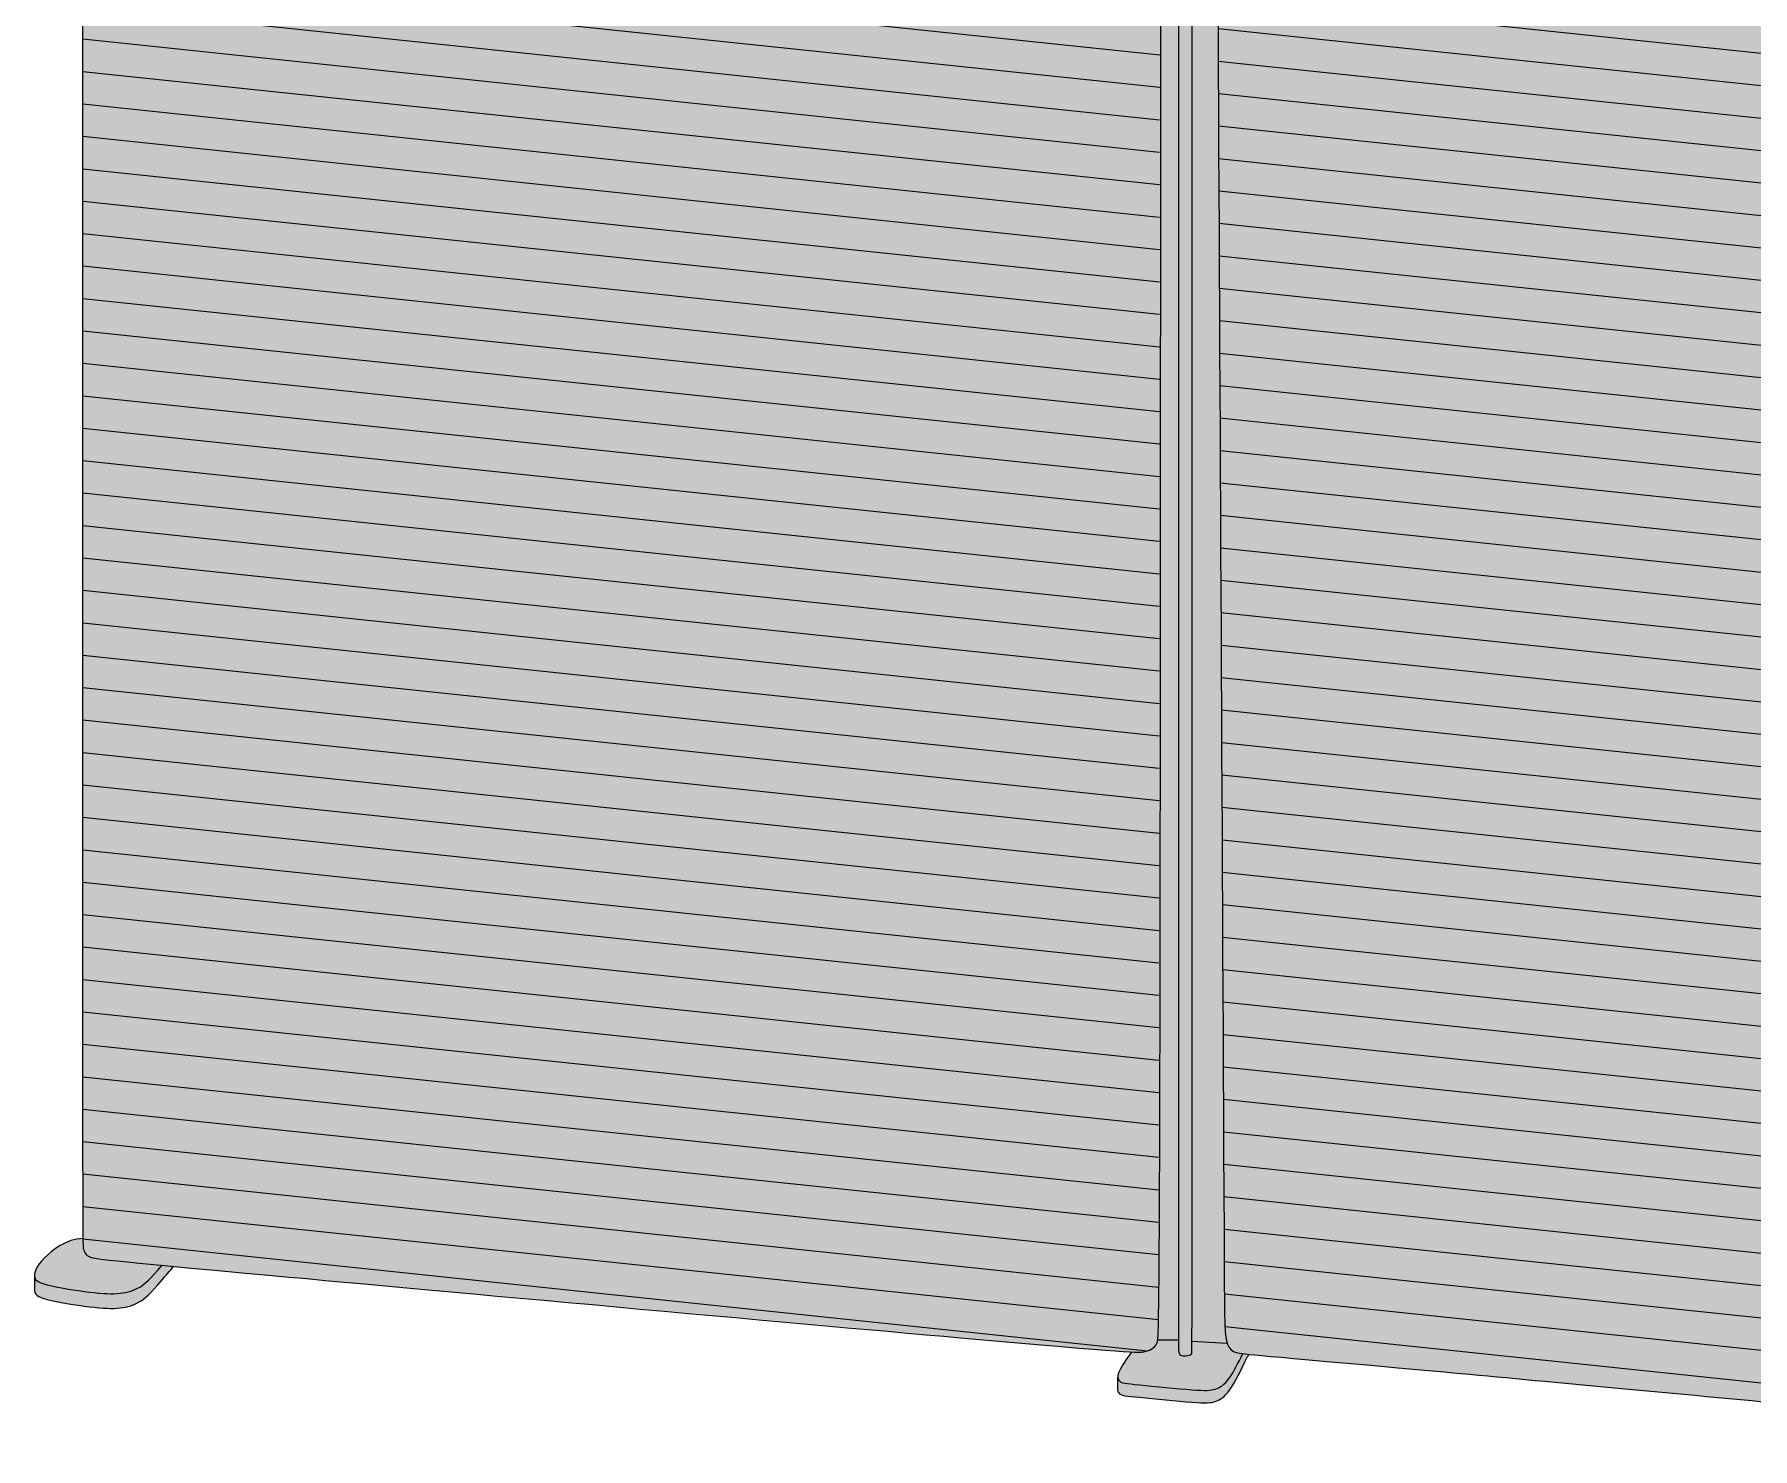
# Model space of a CAD drawing. Header units: millimetres. Extents: x -23380 to 52531, y -5628 to 1041.
# Drawn here: x -22941 to -21757, y -5402 to -4427 of the extents above; entities that cross this region are included whole.
import ezdxf

# ---------------------------------------------------------------- set-up
doc = ezdxf.new("R2010")
doc.units = ezdxf.units.MM
for name, color, linetype, lineweight in [('drawing', 7, 'Continuous', 5), ('hatch', 9, 'Continuous', 5), ('ropes', 7, 'Continuous', 0)]:
    doc.layers.add(name, color=color, linetype=linetype, lineweight=lineweight)

msp = doc.modelspace()

# ---------------------------------------------------------------- hatches: boundary and pattern name
at = {"layer": 'hatch'}
for points in [[(-22907.8, -3470.1), (-22907.3, -3470.3), (-22906.8, -3470.4), (-22906.3, -3470.5), (-22905.7, -3470.7), (-22904.6, -3470.9), (-22903.3, -3471.1), (-22902.1, -3471.3), (-22900.7, -3471.5), (-22896.6, -3471.9), (-22175.4, -3534.1), (-22169.8, -3534.4), (-22168.1, -3534.5), (-22167.4, -3534.5), (-22166.9, -3534.4), (-22166.4, -3534.4), (-22166.1, -3534.4), (-22165.7, -3534.4), (-22165.4, -3534.3), (-22165, -3534.2), (-22164.7, -3534.2), (-22164.7, -3536.2), (-22166.3, -5313), (-22166.6, -5322.7), (-22166.8, -5325.5), (-22166.8, -5326.6), (-22166.9, -5327.4), (-22167, -5327.9), (-22167, -5328.2), (-22167.1, -5328.4), (-22167.1, -5328.6), (-22167.1, -5328.7), (-22167.2, -5328.8), (-22167.2, -5328.9), (-22167.2, -5329), (-22167.2, -5329), (-22167.2, -5329.1), (-22167.3, -5329.1), (-22167.3, -5329.1), (-22167.3, -5329.2), (-22167.3, -5329.2), (-22167.3, -5329.3), (-22167.4, -5329.4), (-22167.5, -5329.6), (-22167.6, -5329.8), (-22167.7, -5329.9), (-22167.8, -5330.1), (-22167.9, -5330.3), (-22168, -5330.4), (-22168.1, -5330.6), (-22168.3, -5330.7), (-22168.4, -5330.9), (-22168.5, -5331), (-22168.6, -5331.2), (-22168.7, -5331.3), (-22168.8, -5331.4), (-22169, -5331.6), (-22169.1, -5331.7), (-22169.2, -5331.8), (-22169.5, -5332.1), (-22169.7, -5332.3), (-22170, -5332.5), (-22170.3, -5332.7), (-22170.5, -5332.9), (-22170.8, -5333.1), (-22171.1, -5333.3), (-22171.4, -5333.5), (-22171.7, -5333.7), (-22172, -5333.8), (-22172.3, -5334), (-22172.6, -5334.1), (-22172.9, -5334.2), (-22173.2, -5334.4), (-22173.5, -5334.5), (-22173.9, -5334.6), (-22174.2, -5334.7), (-22174.5, -5334.8), (-22175.1, -5335), (-22175.8, -5335.1), (-22176.4, -5335.3), (-22176.9, -5335.4), (-22177.2, -5335.4), (-22177.4, -5335.5), (-22177.7, -5335.5), (-22178.1, -5335.5), (-22178.4, -5335.6), (-22178.8, -5335.6), (-22179.9, -5335.6), (-22181.2, -5335.6), (-22184.8, -5335.4), (-22218.7, -5332.9), (-22852.9, -5275.7), (-22894.3, -5271.5), (-22898.2, -5271), (-22899.6, -5270.8), (-22900.6, -5270.6), (-22901, -5270.5), (-22901.4, -5270.4), (-22901.7, -5270.3), (-22901.8, -5270.3), (-22902, -5270.2), (-22902.1, -5270.2), (-22902.2, -5270.2), (-22902.3, -5270.1), (-22902.4, -5270.1), (-22902.6, -5270), (-22902.8, -5269.9), (-22903, -5269.8), (-22903.2, -5269.7), (-22903.4, -5269.6), (-22903.7, -5269.4), (-22903.9, -5269.3), (-22904.1, -5269.2), (-22904.2, -5269), (-22904.4, -5268.9), (-22904.6, -5268.7), (-22904.8, -5268.6), (-22904.9, -5268.4), (-22905.1, -5268.3), (-22905.2, -5268.1), (-22905.4, -5267.9), (-22905.5, -5267.8), (-22905.7, -5267.6), (-22905.8, -5267.4), (-22905.9, -5267.2), (-22906, -5267), (-22906.2, -5266.8), (-22906.3, -5266.6), (-22906.4, -5266.4), (-22906.5, -5266.2), (-22906.6, -5266), (-22906.6, -5265.8), (-22906.7, -5265.6), (-22906.8, -5265.3), (-22906.9, -5265.1), (-22907, -5264.9), (-22907, -5264.6), (-22907.1, -5264.4), (-22907.2, -5264), (-22907.2, -5263.9), (-22907.2, -5263.8), (-22907.2, -5263.7), (-22907.2, -5263.6), (-22907.2, -5263.4), (-22907.3, -5262.8), (-22907.4, -5257.3)], [(-22152.3, -3539.9), (-22152.3, -5327.4), (-22166.9, -5327.4), (-22166.8, -5326.6), (-22166.8, -5325.5), (-22166.6, -5322.7), (-22166.3, -5313), (-22164.7, -3539)], [(-22143.3, -3540.4), (-22143.6, -5335.2), (-22143.6, -5335.8), (-22143.7, -5336), (-22143.7, -5336.2), (-22143.7, -5336.3), (-22143.7, -5336.3), (-22143.7, -5336.3), (-22143.7, -5336.4), (-22143.7, -5336.4), (-22143.7, -5336.4), (-22143.7, -5336.4), (-22143.7, -5336.4), (-22143.7, -5336.4), (-22143.7, -5336.4), (-22143.7, -5336.4), (-22143.7, -5336.5), (-22143.7, -5336.5), (-22143.8, -5336.6), (-22143.8, -5336.6), (-22143.8, -5336.7), (-22143.8, -5336.7), (-22143.8, -5336.7), (-22143.9, -5336.8), (-22143.9, -5336.8), (-22143.9, -5336.9), (-22143.9, -5336.9), (-22144, -5337), (-22144, -5337), (-22144, -5337), (-22144.1, -5337.1), (-22144.1, -5337.1), (-22144.1, -5337.1), (-22144.1, -5337.2), (-22144.2, -5337.2), (-22144.2, -5337.2), (-22144.2, -5337.3), (-22144.3, -5337.3), (-22144.3, -5337.3), (-22144.3, -5337.4), (-22144.4, -5337.4), (-22144.4, -5337.4), (-22144.4, -5337.5), (-22144.5, -5337.5), (-22144.5, -5337.5), (-22144.5, -5337.5), (-22144.6, -5337.6), (-22144.6, -5337.6), (-22144.7, -5337.6), (-22144.7, -5337.6), (-22144.7, -5337.7), (-22144.8, -5337.7), (-22144.9, -5337.8), (-22145, -5337.8), (-22145.1, -5337.8), (-22145.2, -5337.9), (-22145.3, -5337.9), (-22145.4, -5337.9), (-22145.5, -5338), (-22145.6, -5338), (-22145.7, -5338), (-22145.8, -5338.1), (-22146, -5338.1), (-22146.2, -5338.2), (-22146.4, -5338.2), (-22146.7, -5338.2), (-22146.9, -5338.3), (-22147.2, -5338.3), (-22147.4, -5338.3), (-22147.7, -5338.3), (-22148, -5338.3), (-22148.2, -5338.3), (-22148.5, -5338.3), (-22148.8, -5338.3), (-22149, -5338.3), (-22149.3, -5338.3), (-22149.5, -5338.3), (-22149.6, -5338.3), (-22149.8, -5338.2), (-22149.9, -5338.2), (-22150, -5338.2), (-22150.1, -5338.2), (-22150.2, -5338.1), (-22150.3, -5338.1), (-22150.4, -5338.1), (-22150.5, -5338.1), (-22150.5, -5338), (-22150.6, -5338), (-22150.6, -5338), (-22150.7, -5338), (-22150.7, -5338), (-22150.8, -5337.9), (-22150.8, -5337.9), (-22150.9, -5337.9), (-22150.9, -5337.9), (-22151, -5337.8), (-22151, -5337.8), (-22151, -5337.8), (-22151.1, -5337.7), (-22151.1, -5337.7), (-22151.2, -5337.7), (-22151.2, -5337.6), (-22151.2, -5337.6), (-22151.3, -5337.5), (-22151.3, -5337.5), (-22151.4, -5337.5), (-22151.4, -5337.4), (-22151.4, -5337.4), (-22151.5, -5337.3), (-22151.5, -5337.3), (-22151.5, -5337.2), (-22151.6, -5337.1), (-22151.6, -5337.1), (-22151.6, -5337), (-22151.7, -5337), (-22151.7, -5336.9), (-22151.7, -5336.8), (-22151.7, -5336.8), (-22151.8, -5336.7), (-22151.8, -5336.6), (-22151.8, -5336.5), (-22151.9, -5336.4), (-22151.9, -5336.2), (-22152, -5336), (-22152, -5335.8), (-22152.1, -5335.6), (-22152.1, -5335.3), (-22152.1, -5335.1), (-22152.2, -5334.8), (-22152.2, -5334.3), (-22152.3, -5333.7), (-22152.3, -5327.4), (-22152.3, -3539.9)], [(-22143.5, -5328), (-22143.3, -3540.4), (-22129.8, -3541.3), (-22120.9, -5308), (-22120.8, -5315.5), (-22120.6, -5318.6), (-22120.4, -5321.4), (-22120.3, -5322.7), (-22120.2, -5323.8), (-22120, -5324.9), (-22119.9, -5326), (-22119.7, -5326.9), (-22119.5, -5327.8), (-22119.3, -5328.7), (-22119.2, -5329.1), (-22119.1, -5329.4)], [(-21757.6, -5369), (-22104.1, -5337.1), (-22108.2, -5336.6), (-22109.8, -5336.4), (-22110.4, -5336.3), (-22111, -5336.2), (-22111.5, -5336.1), (-22112, -5336), (-22112.4, -5335.8), (-22112.8, -5335.7), (-22113.4, -5335.6), (-22113.6, -5335.5), (-22113.9, -5335.4), (-22114.1, -5335.3), (-22114.4, -5335.2), (-22114.6, -5335.1), (-22114.8, -5335), (-22115, -5334.9), (-22115.3, -5334.8), (-22115.5, -5334.6), (-22115.6, -5334.6), (-22115.7, -5334.5), (-22115.8, -5334.4), (-22115.9, -5334.4), (-22116, -5334.3), (-22116.1, -5334.2), (-22116.2, -5334.1), (-22116.3, -5334), (-22116.4, -5334), (-22116.5, -5333.9), (-22116.6, -5333.8), (-22116.7, -5333.7), (-22116.8, -5333.6), (-22116.9, -5333.5), (-22117, -5333.4), (-22117.1, -5333.3), (-22117.2, -5333.2), (-22117.2, -5333.1), (-22117.3, -5333), (-22117.4, -5332.9), (-22117.5, -5332.7), (-22117.6, -5332.6), (-22117.7, -5332.5), (-22117.8, -5332.4), (-22117.9, -5332.1), (-22118.1, -5331.8), (-22118.2, -5331.5), (-22118.4, -5331.2), (-22118.5, -5330.9), (-22118.7, -5330.5), (-22118.8, -5330.2), (-22118.9, -5329.8), (-22119.1, -5329.4), (-22119.2, -5329.1), (-22119.3, -5328.7), (-22119.5, -5327.8), (-22119.7, -5326.9), (-22119.9, -5326), (-22120, -5324.9), (-22120.2, -5323.8), (-22120.3, -5322.7), (-22120.4, -5321.4), (-22120.6, -5318.6), (-22120.8, -5315.5), (-22120.9, -5308), (-22129.8, -3541.3), (-22129.8, -3539.8), (-22128.7, -3540), (-22127.4, -3540.2), (-22126.3, -3540.4), (-22124.9, -3540.6), (-22120.8, -3541), (-21415.2, -3602.2), (-21409.5, -3602.5), (-21407.8, -3602.6), (-21407.2, -3602.6), (-21406.6, -3602.6), (-21406.2, -3602.5), (-21405.8, -3602.5), (-21405.5, -3602.5), (-21405.2, -3602.4), (-21404.7, -3602.4), (-21404.3, -3602.3), (-21403.9, -3602.2), (-21403.5, -3602.1), (-21403.1, -3602), (-21402.7, -3601.9), (-21402.3, -3601.7), (-21402, -3601.6), (-21401.6, -3601.5), (-21401.3, -3601.3), (-21401, -3601.2), (-21400.7, -3601), (-21400.5, -3600.9), (-21400.4, -3600.8), (-21400.2, -3600.7), (-21400.1, -3600.7), (-21400, -3600.6), (-21399.8, -3600.5), (-21399.7, -3600.4), (-21399.6, -3600.3), (-21399.6, -5377.4), (-21399.6, -5379), (-21399.6, -5380.5), (-21399.7, -5381.9), (-21399.8, -5383.3), (-21399.9, -5384.6), (-21400, -5385.8), (-21400.2, -5387), (-21400.4, -5388), (-21400.6, -5389.1), (-21400.8, -5390.1), (-21401.1, -5391), (-21401.2, -5391.4), (-21401.3, -5391.8), (-21401.5, -5392.2), (-21401.6, -5392.6), (-21401.8, -5393), (-21401.9, -5393.4), (-21402.1, -5393.7), (-21402.2, -5394.1), (-21402.4, -5394.4), (-21402.6, -5394.8), (-21402.7, -5395.1), (-21402.9, -5395.4), (-21403.1, -5395.7), (-21403.3, -5395.9), (-21403.5, -5396.2), (-21403.7, -5396.5), (-21403.8, -5396.7), (-21404, -5396.9), (-21404.2, -5397.2), (-21404.4, -5397.4), (-21404.6, -5397.6), (-21404.8, -5397.8), (-21405, -5398), (-21405.2, -5398.2), (-21405.5, -5398.4), (-21405.7, -5398.5), (-21405.9, -5398.7), (-21406.1, -5398.9), (-21406.3, -5399), (-21406.5, -5399.1), (-21406.7, -5399.3), (-21407, -5399.4), (-21407.2, -5399.5), (-21407.4, -5399.6), (-21407.6, -5399.8), (-21407.8, -5399.9), (-21408.1, -5400), (-21408.3, -5400.1), (-21408.7, -5400.2), (-21409.2, -5400.4), (-21409.5, -5400.5), (-21409.8, -5400.6), (-21410, -5400.6), (-21410.1, -5400.7), (-21410.3, -5400.7), (-21410.5, -5400.8), (-21410.7, -5400.8), (-21410.8, -5400.8), (-21411, -5400.9), (-21411.2, -5400.9), (-21411.7, -5401), (-21412.2, -5401), (-21412.7, -5401), (-21413.3, -5401.1), (-21414, -5401.1), (-21414.8, -5401.1), (-21416.5, -5401), (-21418.6, -5400.9), (-21431.4, -5400)], [(-22940.7, -5282.7), (-22940.7, -5282.6), (-22940.7, -5282.4), (-22940.7, -5282.1), (-22940.7, -5281.8), (-22940.7, -5281.6), (-22940.6, -5281.3), (-22940.6, -5281), (-22940.5, -5280.7), (-22940.4, -5280.4), (-22940.4, -5280.1), (-22940.3, -5279.8), (-22940.1, -5279.5), (-22940, -5279.1), (-22939.9, -5278.8), (-22939.7, -5278.5), (-22939.6, -5278.1), (-22939.4, -5277.8), (-22939.2, -5277.4), (-22939, -5277), (-22938.8, -5276.6), (-22938.5, -5276.2), (-22938.3, -5275.8), (-22938, -5275.4), (-22937.7, -5275), (-22937.4, -5274.6), (-22936.7, -5273.7), (-22936, -5272.8), (-22935.1, -5271.8), (-22934.2, -5270.8), (-22933.1, -5269.7), (-22931.9, -5268.6), (-22930.7, -5267.5), (-22929.3, -5266.3), (-22928.6, -5265.8), (-22927.9, -5265.2), (-22927.1, -5264.6), (-22926.3, -5264.1), (-22925.6, -5263.5), (-22924.7, -5263), (-22923.9, -5262.5), (-22923.1, -5262), (-22922.2, -5261.5), (-22921.3, -5261), (-22920.4, -5260.6), (-22919.5, -5260.1), (-22918.6, -5259.7), (-22917.6, -5259.4), (-22916.7, -5259), (-22915.7, -5258.7), (-22914.7, -5258.4), (-22913.7, -5258.1), (-22913.2, -5258), (-22912.7, -5257.9), (-22912.1, -5257.8), (-22911.6, -5257.7), (-22911.1, -5257.6), (-22910.6, -5257.5), (-22910.1, -5257.5), (-22909.5, -5257.4), (-22909, -5257.4), (-22908.5, -5257.4), (-22907.9, -5257.3), (-22907.4, -5257.3), (-22907.3, -5262.8), (-22907.2, -5263.4), (-22907.2, -5263.6), (-22907.2, -5263.7), (-22907.2, -5263.8), (-22907.2, -5263.9), (-22907.2, -5264), (-22907.1, -5264.4), (-22907, -5264.6), (-22907, -5264.9), (-22906.9, -5265.1), (-22906.8, -5265.3), (-22906.7, -5265.6), (-22906.6, -5265.8), (-22906.6, -5266), (-22906.5, -5266.2), (-22906.4, -5266.4), (-22906.3, -5266.6), (-22906.2, -5266.8), (-22906, -5267), (-22905.9, -5267.2), (-22905.8, -5267.4), (-22905.7, -5267.6), (-22905.5, -5267.8), (-22905.4, -5267.9), (-22905.2, -5268.1), (-22905.1, -5268.3), (-22904.9, -5268.4), (-22904.8, -5268.6), (-22904.6, -5268.7), (-22904.4, -5268.9), (-22904.2, -5269), (-22904.1, -5269.2), (-22903.9, -5269.3), (-22903.7, -5269.4), (-22903.4, -5269.6), (-22903.2, -5269.7), (-22903, -5269.8), (-22902.8, -5269.9), (-22902.6, -5270), (-22902.4, -5270.1), (-22902.3, -5270.1), (-22902.2, -5270.2), (-22902.1, -5270.2), (-22902, -5270.2), (-22901.8, -5270.3), (-22901.7, -5270.3), (-22901.4, -5270.4), (-22901, -5270.5), (-22900.6, -5270.6), (-22899.6, -5270.8), (-22898.2, -5271), (-22894.3, -5271.5), (-22852.9, -5275.7), (-22858.3, -5281.8), (-22860.5, -5284.1), (-22861.4, -5285.1), (-22862.3, -5286), (-22863.2, -5286.8), (-22864, -5287.5), (-22864.7, -5288.2), (-22865.5, -5288.8), (-22866.2, -5289.3), (-22866.9, -5289.8), (-22867.6, -5290.2), (-22868.3, -5290.7), (-22869, -5291.1), (-22869.7, -5291.5), (-22870.5, -5291.8), (-22871.2, -5292.2), (-22872, -5292.5), (-22872.8, -5292.9), (-22873.6, -5293.2), (-22874.5, -5293.4), (-22875.3, -5293.7), (-22876.2, -5294), (-22877.1, -5294.2), (-22878, -5294.4), (-22878.9, -5294.6), (-22879.9, -5294.7), (-22880.8, -5294.9), (-22881.8, -5295), (-22882.8, -5295.1), (-22883.9, -5295.2), (-22885, -5295.3), (-22886.1, -5295.3), (-22887.2, -5295.3), (-22888.4, -5295.3), (-22890.9, -5295.2), (-22893.6, -5295.1), (-22896.4, -5294.9), (-22903, -5294.2), (-22910.5, -5293.2), (-22918.4, -5292), (-22925.8, -5290.6), (-22929.1, -5290), (-22932, -5289.3), (-22933.3, -5288.9), (-22934.4, -5288.6), (-22935.4, -5288.3), (-22935.9, -5288.1), (-22936.3, -5287.9), (-22936.7, -5287.7), (-22937.1, -5287.6), (-22937.5, -5287.4), (-22937.8, -5287.2), (-22938, -5287.1), (-22938.1, -5287), (-22938.3, -5287), (-22938.4, -5286.9), (-22938.6, -5286.8), (-22938.7, -5286.7), (-22938.8, -5286.6), (-22939, -5286.5), (-22939.1, -5286.4), (-22939.2, -5286.3), (-22939.3, -5286.2), (-22939.4, -5286.1), (-22939.5, -5286), (-22939.6, -5285.9), (-22939.7, -5285.8), (-22939.8, -5285.7), (-22939.8, -5285.6), (-22939.9, -5285.5), (-22940, -5285.4), (-22940.1, -5285.3), (-22940.1, -5285.2), (-22940.2, -5285.1), (-22940.2, -5285), (-22940.3, -5284.9), (-22940.3, -5284.8), (-22940.4, -5284.7), (-22940.4, -5284.6), (-22940.5, -5284.5), (-22940.5, -5284.4), (-22940.5, -5284.3), (-22940.6, -5284.2), (-22940.6, -5284), (-22940.6, -5283.9), (-22940.6, -5283.8), (-22940.7, -5283.7), (-22940.7, -5283.6), (-22940.7, -5283.4), (-22940.7, -5283.3), (-22940.7, -5283.1), (-22940.7, -5282.9)], [(-22844.9, -5276.4), (-22852.9, -5285.8), (-22858.3, -5292), (-22860.5, -5294.3), (-22861.4, -5295.3), (-22862.3, -5296.1), (-22863.2, -5296.9), (-22864, -5297.7), (-22864.7, -5298.3), (-22865.5, -5298.9), (-22866.2, -5299.4), (-22866.9, -5299.9), (-22867.6, -5300.4), (-22868.3, -5300.8), (-22869, -5301.2), (-22869.7, -5301.6), (-22870.5, -5302), (-22871.2, -5302.3), (-22872, -5302.7), (-22872.8, -5303), (-22873.6, -5303.3), (-22874.5, -5303.6), (-22875.3, -5303.8), (-22876.2, -5304.1), (-22877.1, -5304.3), (-22878, -5304.5), (-22878.9, -5304.7), (-22879.9, -5304.9), (-22880.8, -5305), (-22881.8, -5305.1), (-22882.8, -5305.2), (-22883.9, -5305.3), (-22885, -5305.4), (-22886.1, -5305.4), (-22887.2, -5305.4), (-22888.4, -5305.4), (-22890.9, -5305.4), (-22893.6, -5305.2), (-22896.4, -5305), (-22903, -5304.3), (-22910.5, -5303.3), (-22918.4, -5302.1), (-22925.8, -5300.8), (-22929.1, -5300.1), (-22932, -5299.4), (-22933.3, -5299.1), (-22934.4, -5298.7), (-22935.4, -5298.4), (-22935.9, -5298.2), (-22936.3, -5298), (-22936.7, -5297.9), (-22937.1, -5297.7), (-22937.5, -5297.5), (-22937.8, -5297.4), (-22938, -5297.3), (-22938.1, -5297.2), (-22938.3, -5297.1), (-22938.4, -5297), (-22938.6, -5296.9), (-22938.7, -5296.8), (-22938.8, -5296.7), (-22939, -5296.6), (-22939.1, -5296.5), (-22939.2, -5296.4), (-22939.3, -5296.4), (-22939.4, -5296.3), (-22939.5, -5296.2), (-22939.6, -5296.1), (-22939.7, -5296), (-22939.8, -5295.9), (-22939.8, -5295.8), (-22939.9, -5295.7), (-22940, -5295.6), (-22940.1, -5295.5), (-22940.1, -5295.4), (-22940.2, -5295.3), (-22940.2, -5295.2), (-22940.3, -5295.1), (-22940.3, -5294.9), (-22940.4, -5294.8), (-22940.4, -5294.7), (-22940.5, -5294.6), (-22940.5, -5294.5), (-22940.5, -5294.4), (-22940.6, -5294.3), (-22940.6, -5294.2), (-22940.6, -5294), (-22940.6, -5293.9), (-22940.7, -5293.8), (-22940.7, -5293.7), (-22940.7, -5293.6), (-22940.7, -5293.4), (-22940.7, -5293.2), (-22940.7, -5293), (-22940.7, -5292.8), (-22940.7, -5282.7), (-22940.7, -5282.9), (-22940.7, -5283.1), (-22940.7, -5283.3), (-22940.7, -5283.4), (-22940.7, -5283.6), (-22940.7, -5283.7), (-22940.6, -5283.8), (-22940.6, -5283.9), (-22940.6, -5284), (-22940.6, -5284.2), (-22940.5, -5284.3), (-22940.5, -5284.4), (-22940.5, -5284.5), (-22940.4, -5284.6), (-22940.4, -5284.7), (-22940.3, -5284.8), (-22940.3, -5284.9), (-22940.2, -5285), (-22940.2, -5285.1), (-22940.1, -5285.2), (-22940.1, -5285.3), (-22940, -5285.4), (-22939.9, -5285.5), (-22939.8, -5285.6), (-22939.8, -5285.7), (-22939.7, -5285.8), (-22939.6, -5285.9), (-22939.5, -5286), (-22939.4, -5286.1), (-22939.3, -5286.2), (-22939.2, -5286.3), (-22939.1, -5286.4), (-22939, -5286.5), (-22938.8, -5286.6), (-22938.7, -5286.7), (-22938.6, -5286.8), (-22938.4, -5286.9), (-22938.3, -5287), (-22938.1, -5287), (-22938, -5287.1), (-22937.8, -5287.2), (-22937.5, -5287.4), (-22937.1, -5287.6), (-22936.7, -5287.7), (-22936.3, -5287.9), (-22935.9, -5288.1), (-22935.4, -5288.3), (-22934.4, -5288.6), (-22933.3, -5288.9), (-22932, -5289.3), (-22929.1, -5290), (-22925.8, -5290.6), (-22918.4, -5292), (-22910.5, -5293.2), (-22903, -5294.2), (-22896.4, -5294.9), (-22893.6, -5295.1), (-22890.9, -5295.2), (-22888.4, -5295.3), (-22887.2, -5295.3), (-22886.1, -5295.3), (-22885, -5295.3), (-22883.9, -5295.2), (-22882.8, -5295.1), (-22881.8, -5295), (-22880.8, -5294.9), (-22879.9, -5294.7), (-22878.9, -5294.6), (-22878, -5294.4), (-22877.1, -5294.2), (-22876.2, -5294), (-22875.3, -5293.7), (-22874.5, -5293.4), (-22873.6, -5293.2), (-22872.8, -5292.9), (-22872, -5292.5), (-22871.2, -5292.2), (-22870.5, -5291.8), (-22869.7, -5291.5), (-22869, -5291.1), (-22868.3, -5290.7), (-22867.6, -5290.2), (-22866.9, -5289.8), (-22866.2, -5289.3), (-22865.5, -5288.8), (-22864.7, -5288.2), (-22864, -5287.5), (-22863.2, -5286.8), (-22862.3, -5286), (-22861.4, -5285.1), (-22860.5, -5284.1), (-22858.3, -5281.8), (-22852.9, -5275.7)], [(-22152.3, -5327.4), (-22152.3, -5333.7), (-22152.2, -5334.3), (-22152.2, -5334.8), (-22152.1, -5335.1), (-22152.1, -5335.3), (-22152.1, -5335.6), (-22152, -5335.8), (-22152, -5336), (-22151.9, -5336.2), (-22151.9, -5336.4), (-22151.8, -5336.5), (-22151.8, -5336.6), (-22151.8, -5336.7), (-22151.7, -5336.8), (-22151.7, -5336.8), (-22151.7, -5336.9), (-22151.7, -5337), (-22151.6, -5337), (-22151.6, -5337.1), (-22151.6, -5337.1), (-22151.5, -5337.2), (-22151.5, -5337.3), (-22151.5, -5337.3), (-22151.4, -5337.4), (-22151.4, -5337.4), (-22151.4, -5337.5), (-22151.3, -5337.5), (-22151.3, -5337.5), (-22151.2, -5337.6), (-22151.2, -5337.6), (-22151.2, -5337.7), (-22151.1, -5337.7), (-22151.1, -5337.7), (-22151, -5337.8), (-22151, -5337.8), (-22151, -5337.8), (-22150.9, -5337.9), (-22150.9, -5337.9), (-22150.8, -5337.9), (-22150.8, -5337.9), (-22150.7, -5338), (-22150.7, -5338), (-22150.6, -5338), (-22150.6, -5338), (-22150.5, -5338), (-22150.5, -5338.1), (-22150.4, -5338.1), (-22150.3, -5338.1), (-22150.2, -5338.1), (-22150.1, -5338.2), (-22150, -5338.2), (-22149.9, -5338.2), (-22149.8, -5338.2), (-22149.6, -5338.3), (-22149.5, -5338.3), (-22149.3, -5338.3), (-22149, -5338.3), (-22148.8, -5338.3), (-22148.5, -5338.3), (-22148.2, -5338.3), (-22148, -5338.3), (-22147.7, -5338.3), (-22147.4, -5338.3), (-22147.2, -5338.3), (-22146.9, -5338.3), (-22146.7, -5338.2), (-22146.4, -5338.2), (-22146.2, -5338.2), (-22146, -5338.1), (-22145.8, -5338.1), (-22145.7, -5338), (-22145.6, -5338), (-22145.5, -5338), (-22145.4, -5337.9), (-22145.3, -5337.9), (-22145.2, -5337.9), (-22145.1, -5337.8), (-22145, -5337.8), (-22144.9, -5337.8), (-22144.8, -5337.7), (-22144.7, -5337.7), (-22144.7, -5337.6), (-22144.7, -5337.6), (-22144.6, -5337.6), (-22144.6, -5337.6), (-22144.5, -5337.5), (-22144.5, -5337.5), (-22144.5, -5337.5), (-22144.4, -5337.5), (-22144.4, -5337.4), (-22144.4, -5337.4), (-22144.3, -5337.4), (-22144.3, -5337.3), (-22144.3, -5337.3), (-22144.2, -5337.3), (-22144.2, -5337.2), (-22144.2, -5337.2), (-22144.1, -5337.2), (-22144.1, -5337.1), (-22144.1, -5337.1), (-22144.1, -5337.1), (-22144, -5337), (-22144, -5337), (-22144, -5337), (-22143.9, -5336.9), (-22143.9, -5336.9), (-22143.9, -5336.8), (-22143.9, -5336.8), (-22143.8, -5336.7), (-22143.8, -5336.7), (-22143.8, -5336.7), (-22143.8, -5336.6), (-22143.8, -5336.6), (-22143.7, -5336.5), (-22143.7, -5336.5), (-22143.7, -5336.4), (-22143.7, -5336.4), (-22143.7, -5336.4), (-22143.7, -5336.4), (-22143.7, -5336.4), (-22143.7, -5336.4), (-22143.7, -5336.4), (-22143.7, -5336.4), (-22143.7, -5336.3), (-22143.7, -5336.3), (-22143.7, -5336.3), (-22143.7, -5336.2), (-22143.7, -5336), (-22143.6, -5335.8), (-22143.6, -5335.2), (-22143.5, -5328), (-22119.1, -5329.4), (-22118.9, -5329.8), (-22118.8, -5330.2), (-22118.7, -5330.5), (-22118.5, -5330.9), (-22118.4, -5331.2), (-22118.2, -5331.5), (-22118.1, -5331.8), (-22117.9, -5332.1), (-22117.8, -5332.4), (-22117.7, -5332.5), (-22117.6, -5332.6), (-22117.5, -5332.7), (-22117.4, -5332.9), (-22117.3, -5333), (-22117.2, -5333.1), (-22117.2, -5333.2), (-22117.1, -5333.3), (-22117, -5333.4), (-22116.9, -5333.5), (-22116.8, -5333.6), (-22116.7, -5333.7), (-22116.6, -5333.8), (-22116.5, -5333.9), (-22116.4, -5334), (-22116.3, -5334), (-22116.2, -5334.1), (-22116.1, -5334.2), (-22116, -5334.3), (-22115.9, -5334.4), (-22115.8, -5334.4), (-22115.7, -5334.5), (-22115.6, -5334.6), (-22115.5, -5334.6), (-22115.3, -5334.8), (-22115, -5334.9), (-22114.8, -5335), (-22114.6, -5335.1), (-22114.4, -5335.2), (-22114.1, -5335.3), (-22113.9, -5335.4), (-22113.6, -5335.5), (-22113.4, -5335.6), (-22112.8, -5335.7), (-22112.4, -5335.8), (-22112, -5336), (-22111.5, -5336.1), (-22111, -5336.2), (-22110.4, -5336.3), (-22109.8, -5336.4), (-22108.2, -5336.6), (-22110.6, -5341.4), (-22113, -5345.8), (-22114.1, -5347.9), (-22115.2, -5349.8), (-22116.3, -5351.6), (-22116.9, -5352.4), (-22117.4, -5353.2), (-22118.1, -5354.1), (-22118.4, -5354.5), (-22118.8, -5354.9), (-22119.1, -5355.4), (-22119.4, -5355.7), (-22119.7, -5356.1), (-22120.1, -5356.4), (-22120.4, -5356.8), (-22120.7, -5357.1), (-22121, -5357.4), (-22121.3, -5357.7), (-22121.7, -5357.9), (-22122, -5358.2), (-22122.3, -5358.4), (-22122.6, -5358.7), (-22122.9, -5358.9), (-22123.2, -5359.1), (-22123.5, -5359.3), (-22123.8, -5359.5), (-22124.1, -5359.7), (-22124.4, -5359.8), (-22124.7, -5360), (-22125, -5360.1), (-22125.3, -5360.3), (-22125.6, -5360.4), (-22125.9, -5360.5), (-22126.2, -5360.6), (-22126.8, -5360.8), (-22127.4, -5361), (-22128, -5361.2), (-22128.6, -5361.4), (-22128.9, -5361.4), (-22129.2, -5361.5), (-22129.5, -5361.6), (-22129.8, -5361.6), (-22130.2, -5361.7), (-22130.5, -5361.7), (-22131.2, -5361.8), (-22132, -5361.9), (-22132.9, -5361.9), (-22133.8, -5361.9), (-22134.8, -5362), (-22137.2, -5361.9), (-22140, -5361.8), (-22143.3, -5361.5), (-22185.5, -5357.5), (-22187.8, -5357.3), (-22188.8, -5357.1), (-22189.6, -5357), (-22190, -5356.9), (-22190.4, -5356.8), (-22190.8, -5356.7), (-22191.1, -5356.6), (-22191.4, -5356.5), (-22191.6, -5356.5), (-22191.7, -5356.4), (-22191.9, -5356.4), (-22192, -5356.3), (-22192.1, -5356.2), (-22192.2, -5356.2), (-22192.4, -5356.1), (-22192.5, -5356.1), (-22192.6, -5356), (-22192.7, -5355.9), (-22192.8, -5355.9), (-22192.9, -5355.8), (-22193, -5355.7), (-22193.1, -5355.6), (-22193.2, -5355.6), (-22193.3, -5355.5), (-22193.4, -5355.4), (-22193.5, -5355.3), (-22193.6, -5355.2), (-22193.6, -5355.1), (-22193.7, -5355), (-22193.8, -5354.9), (-22193.9, -5354.8), (-22193.9, -5354.7), (-22194, -5354.7), (-22194, -5354.6), (-22194, -5354.6), (-22194.1, -5354.5), (-22194.1, -5354.4), (-22194.1, -5354.4), (-22194.2, -5354.3), (-22194.2, -5354.3), (-22194.2, -5354.2), (-22194.2, -5354.1), (-22194.3, -5354.1), (-22194.3, -5354), (-22194.3, -5353.9), (-22194.3, -5353.9), (-22194.3, -5353.8), (-22194.4, -5353.7), (-22194.4, -5353.6), (-22194.4, -5353.6), (-22194.4, -5353.5), (-22194.4, -5353.4), (-22194.4, -5353.3), (-22194.5, -5353.3), (-22194.5, -5353.2), (-22194.5, -5353.1), (-22194.5, -5353), (-22194.5, -5352.9), (-22194.5, -5352.8), (-22194.5, -5352.8), (-22194.5, -5352.7), (-22194.5, -5352.5), (-22194.5, -5352.4), (-22194.5, -5352.3), (-22194.5, -5352.1), (-22194.5, -5352), (-22194.4, -5351.8), (-22194.4, -5351.7), (-22194.4, -5351.6), (-22194.4, -5351.4), (-22194.3, -5351.2), (-22194.3, -5351.1), (-22194.3, -5350.9), (-22194.2, -5350.6), (-22194, -5350.2), (-22193.9, -5349.8), (-22193.8, -5349.4), (-22193.6, -5349), (-22193.4, -5348.6), (-22193.2, -5348.2), (-22193, -5347.7), (-22192.8, -5347.2), (-22192.5, -5346.7), (-22191.9, -5345.6), (-22191.2, -5344.5), (-22190.4, -5343.2), (-22189.5, -5341.9), (-22188.5, -5340.4), (-22187.4, -5338.9), (-22184.8, -5335.4), (-22181.2, -5335.6), (-22179.9, -5335.6), (-22178.8, -5335.6), (-22178.4, -5335.6), (-22178.1, -5335.5), (-22177.7, -5335.5), (-22177.4, -5335.5), (-22177.2, -5335.4), (-22176.9, -5335.4), (-22176.4, -5335.3), (-22175.8, -5335.1), (-22175.1, -5335), (-22174.5, -5334.8), (-22174.2, -5334.7), (-22173.9, -5334.6), (-22173.5, -5334.5), (-22173.2, -5334.4), (-22172.9, -5334.2), (-22172.6, -5334.1), (-22172.3, -5334), (-22172, -5333.8), (-22171.7, -5333.7), (-22171.4, -5333.5), (-22171.1, -5333.3), (-22170.8, -5333.1), (-22170.5, -5332.9), (-22170.3, -5332.7), (-22170, -5332.5), (-22169.7, -5332.3), (-22169.5, -5332.1), (-22169.2, -5331.8), (-22169.1, -5331.7), (-22169, -5331.6), (-22168.8, -5331.4), (-22168.7, -5331.3), (-22168.6, -5331.2), (-22168.5, -5331), (-22168.4, -5330.9), (-22168.3, -5330.7), (-22168.1, -5330.6), (-22168, -5330.4), (-22167.9, -5330.3), (-22167.8, -5330.1), (-22167.7, -5329.9), (-22167.6, -5329.8), (-22167.5, -5329.6), (-22167.4, -5329.4), (-22167.3, -5329.3), (-22167.3, -5329.2), (-22167.3, -5329.2), (-22167.3, -5329.1), (-22167.3, -5329.1), (-22167.2, -5329.1), (-22167.2, -5329), (-22167.2, -5329), (-22167.2, -5328.9), (-22167.2, -5328.8), (-22167.1, -5328.7), (-22167.1, -5328.6), (-22167.1, -5328.4), (-22167, -5328.2), (-22167, -5327.9), (-22166.9, -5327.4)], [(-22104.1, -5337.1), (-22105.2, -5339.1), (-22111.5, -5351.7), (-22113.1, -5354.6), (-22114.5, -5357.2), (-22115.3, -5358.5), (-22116, -5359.6), (-22116.7, -5360.7), (-22117.4, -5361.7), (-22118.1, -5362.7), (-22118.4, -5363.1), (-22118.8, -5363.5), (-22119.1, -5363.9), (-22119.4, -5364.3), (-22119.7, -5364.7), (-22120.1, -5365), (-22120.4, -5365.4), (-22120.7, -5365.7), (-22121, -5366), (-22121.3, -5366.3), (-22121.7, -5366.5), (-22122, -5366.8), (-22122.3, -5367), (-22122.6, -5367.3), (-22122.9, -5367.5), (-22123.2, -5367.7), (-22123.5, -5367.9), (-22123.8, -5368.1), (-22124.1, -5368.2), (-22124.4, -5368.4), (-22124.7, -5368.6), (-22125, -5368.7), (-22125.3, -5368.9), (-22125.6, -5369), (-22125.9, -5369.1), (-22126.2, -5369.2), (-22126.8, -5369.4), (-22127.4, -5369.6), (-22128, -5369.8), (-22128.6, -5370), (-22128.9, -5370), (-22129.2, -5370.1), (-22129.5, -5370.2), (-22129.8, -5370.2), (-22130.2, -5370.3), (-22130.5, -5370.3), (-22131.2, -5370.4), (-22132, -5370.5), (-22132.9, -5370.5), (-22133.8, -5370.5), (-22134.8, -5370.5), (-22137.2, -5370.5), (-22140, -5370.4), (-22143.3, -5370.1), (-22185.5, -5366.1), (-22187.8, -5365.8), (-22188.8, -5365.7), (-22189.6, -5365.6), (-22190, -5365.5), (-22190.4, -5365.4), (-22190.8, -5365.3), (-22191.1, -5365.2), (-22191.4, -5365.1), (-22191.6, -5365.1), (-22191.7, -5365), (-22191.9, -5365), (-22192, -5364.9), (-22192.1, -5364.8), (-22192.2, -5364.8), (-22192.4, -5364.7), (-22192.5, -5364.7), (-22192.6, -5364.6), (-22192.7, -5364.5), (-22192.8, -5364.5), (-22192.9, -5364.4), (-22193, -5364.3), (-22193.1, -5364.2), (-22193.2, -5364.2), (-22193.3, -5364.1), (-22193.4, -5364), (-22193.5, -5363.9), (-22193.6, -5363.8), (-22193.6, -5363.7), (-22193.7, -5363.6), (-22193.8, -5363.5), (-22193.9, -5363.4), (-22193.9, -5363.4), (-22193.9, -5363.3), (-22194, -5363.3), (-22194, -5363.2), (-22194, -5363.1), (-22194.1, -5363.1), (-22194.1, -5363), (-22194.1, -5363), (-22194.2, -5362.9), (-22194.2, -5362.8), (-22194.2, -5362.8), (-22194.2, -5362.7), (-22194.3, -5362.6), (-22194.3, -5362.6), (-22194.3, -5362.5), (-22194.3, -5362.4), (-22194.4, -5362.3), (-22194.4, -5362.3), (-22194.4, -5362.2), (-22194.4, -5362.1), (-22194.4, -5362), (-22194.4, -5362), (-22194.5, -5361.9), (-22194.5, -5361.8), (-22194.5, -5361.7), (-22194.5, -5361.6), (-22194.5, -5361.5), (-22194.5, -5361.4), (-22194.5, -5361.3), (-22194.5, -5361.3), (-22194.5, -5352.8), (-22194.5, -5352.8), (-22194.5, -5352.9), (-22194.5, -5353), (-22194.5, -5353.1), (-22194.5, -5353.2), (-22194.5, -5353.3), (-22194.4, -5353.3), (-22194.4, -5353.4), (-22194.4, -5353.5), (-22194.4, -5353.6), (-22194.4, -5353.6), (-22194.4, -5353.7), (-22194.3, -5353.8), (-22194.3, -5353.9), (-22194.3, -5353.9), (-22194.3, -5354), (-22194.3, -5354.1), (-22194.2, -5354.1), (-22194.2, -5354.2), (-22194.2, -5354.3), (-22194.2, -5354.3), (-22194.1, -5354.4), (-22194.1, -5354.4), (-22194.1, -5354.5), (-22194, -5354.6), (-22194, -5354.6), (-22194, -5354.7), (-22193.9, -5354.7), (-22193.9, -5354.8), (-22193.8, -5354.9), (-22193.7, -5355), (-22193.6, -5355.1), (-22193.6, -5355.2), (-22193.5, -5355.3), (-22193.4, -5355.4), (-22193.3, -5355.5), (-22193.2, -5355.6), (-22193.1, -5355.6), (-22193, -5355.7), (-22192.9, -5355.8), (-22192.8, -5355.9), (-22192.7, -5355.9), (-22192.6, -5356), (-22192.5, -5356.1), (-22192.4, -5356.1), (-22192.2, -5356.2), (-22192.1, -5356.2), (-22192, -5356.3), (-22191.9, -5356.4), (-22191.7, -5356.4), (-22191.6, -5356.5), (-22191.4, -5356.5), (-22191.1, -5356.6), (-22190.8, -5356.7), (-22190.4, -5356.8), (-22190, -5356.9), (-22189.6, -5357), (-22188.8, -5357.1), (-22187.8, -5357.3), (-22185.5, -5357.5), (-22143.3, -5361.5), (-22140, -5361.8), (-22137.2, -5361.9), (-22134.8, -5362), (-22133.8, -5361.9), (-22132.9, -5361.9), (-22132, -5361.9), (-22131.2, -5361.8), (-22130.5, -5361.7), (-22130.2, -5361.7), (-22129.8, -5361.6), (-22129.5, -5361.6), (-22129.2, -5361.5), (-22128.9, -5361.4), (-22128.6, -5361.4), (-22128, -5361.2), (-22127.4, -5361), (-22126.8, -5360.8), (-22126.2, -5360.6), (-22125.9, -5360.5), (-22125.6, -5360.4), (-22125.3, -5360.3), (-22125, -5360.1), (-22124.7, -5360), (-22124.4, -5359.8), (-22124.1, -5359.7), (-22123.8, -5359.5), (-22123.5, -5359.3), (-22123.2, -5359.1), (-22122.9, -5358.9), (-22122.6, -5358.7), (-22122.3, -5358.4), (-22122, -5358.2), (-22121.7, -5357.9), (-22121.3, -5357.7), (-22121, -5357.4), (-22120.7, -5357.1), (-22120.4, -5356.8), (-22120.1, -5356.4), (-22119.7, -5356.1), (-22119.4, -5355.7), (-22119.1, -5355.4), (-22118.8, -5354.9), (-22118.4, -5354.5), (-22118.1, -5354.1), (-22117.4, -5353.2), (-22116.9, -5352.4), (-22116.3, -5351.6), (-22115.2, -5349.8), (-22114.1, -5347.9), (-22113, -5345.8), (-22110.6, -5341.4), (-22108.2, -5336.6)]]:
    msp.add_hatch(color=256, dxfattribs=at).paths.add_polyline_path(points, flags=0)
at = {"layer": 'ropes', "lineweight": 0}
h = msp.add_hatch(dxfattribs=at)
h.set_pattern_fill('ANSI31', color=256, scale=7, angle=129, style=0)
h.paths.add_polyline_path([(-22907.8, -3470.1), (-22907.3, -3470.3), (-22906.8, -3470.4), (-22906.3, -3470.5), (-22905.7, -3470.7), (-22904.6, -3470.9), (-22903.3, -3471.1), (-22902.1, -3471.3), (-22900.7, -3471.5), (-22896.6, -3471.9), (-22175.4, -3534.1), (-22169.8, -3534.4), (-22168.1, -3534.5), (-22167.4, -3534.5), (-22166.9, -3534.4), (-22166.4, -3534.4), (-22166.1, -3534.4), (-22165.7, -3534.4), (-22165.4, -3534.3), (-22165, -3534.2), (-22164.7, -3534.2), (-22164.7, -3536.2), (-22166.3, -5313), (-22166.6, -5322.7), (-22166.8, -5325.5), (-22166.8, -5326.6), (-22166.9, -5327.4), (-22167, -5327.9), (-22167, -5328.2), (-22167.1, -5328.4), (-22167.1, -5328.6), (-22167.1, -5328.7), (-22167.2, -5328.8), (-22167.2, -5328.9), (-22167.2, -5329), (-22167.2, -5329), (-22167.2, -5329.1), (-22167.3, -5329.1), (-22167.3, -5329.1), (-22167.3, -5329.2), (-22167.3, -5329.2), (-22167.3, -5329.3), (-22167.4, -5329.4), (-22167.5, -5329.6), (-22167.6, -5329.8), (-22167.7, -5329.9), (-22167.8, -5330.1), (-22167.9, -5330.3), (-22168, -5330.4), (-22168.1, -5330.6), (-22168.3, -5330.7), (-22168.4, -5330.9), (-22168.5, -5331), (-22168.6, -5331.2), (-22168.7, -5331.3), (-22168.8, -5331.4), (-22169, -5331.6), (-22169.1, -5331.7), (-22169.2, -5331.8), (-22169.5, -5332.1), (-22169.7, -5332.3), (-22170, -5332.5), (-22170.3, -5332.7), (-22170.5, -5332.9), (-22170.8, -5333.1), (-22171.1, -5333.3), (-22171.4, -5333.5), (-22171.7, -5333.7), (-22172, -5333.8), (-22172.3, -5334), (-22172.6, -5334.1), (-22172.9, -5334.2), (-22173.2, -5334.4), (-22173.5, -5334.5), (-22173.9, -5334.6), (-22174.2, -5334.7), (-22174.5, -5334.8), (-22175.1, -5335), (-22175.8, -5335.1), (-22176.4, -5335.3), (-22176.9, -5335.4), (-22177.2, -5335.4), (-22177.4, -5335.5), (-22177.7, -5335.5), (-22178.1, -5335.5), (-22178.4, -5335.6), (-22178.8, -5335.6), (-22179.9, -5335.6), (-22181.2, -5335.6), (-22184.8, -5335.4), (-22218.7, -5332.9), (-22852.9, -5275.7), (-22894.3, -5271.5), (-22898.2, -5271), (-22899.6, -5270.8), (-22900.6, -5270.6), (-22901, -5270.5), (-22901.4, -5270.4), (-22901.7, -5270.3), (-22901.8, -5270.3), (-22902, -5270.2), (-22902.1, -5270.2), (-22902.2, -5270.2), (-22902.3, -5270.1), (-22902.4, -5270.1), (-22902.6, -5270), (-22902.8, -5269.9), (-22903, -5269.8), (-22903.2, -5269.7), (-22903.4, -5269.6), (-22903.7, -5269.4), (-22903.9, -5269.3), (-22904.1, -5269.2), (-22904.2, -5269), (-22904.4, -5268.9), (-22904.6, -5268.7), (-22904.8, -5268.6), (-22904.9, -5268.4), (-22905.1, -5268.3), (-22905.2, -5268.1), (-22905.4, -5267.9), (-22905.5, -5267.8), (-22905.7, -5267.6), (-22905.8, -5267.4), (-22905.9, -5267.2), (-22906, -5267), (-22906.2, -5266.8), (-22906.3, -5266.6), (-22906.4, -5266.4), (-22906.5, -5266.2), (-22906.6, -5266), (-22906.6, -5265.8), (-22906.7, -5265.6), (-22906.8, -5265.3), (-22906.9, -5265.1), (-22907, -5264.9), (-22907, -5264.6), (-22907.1, -5264.4), (-22907.2, -5264), (-22907.2, -5263.9), (-22907.2, -5263.8), (-22907.2, -5263.7), (-22907.2, -5263.6), (-22907.2, -5263.4), (-22907.3, -5262.8), (-22907.4, -5257.3)], flags=0)
h = msp.add_hatch(dxfattribs=at)
h.set_pattern_fill('ANSI31', color=256, scale=7, angle=129, style=0)
h.paths.add_polyline_path([(-21757.6, -5369), (-22104.1, -5337.1), (-22108.2, -5336.6), (-22109.8, -5336.4), (-22110.4, -5336.3), (-22111, -5336.2), (-22111.5, -5336.1), (-22112, -5336), (-22112.4, -5335.8), (-22112.8, -5335.7), (-22113.4, -5335.6), (-22113.6, -5335.5), (-22113.9, -5335.4), (-22114.1, -5335.3), (-22114.4, -5335.2), (-22114.6, -5335.1), (-22114.8, -5335), (-22115, -5334.9), (-22115.3, -5334.8), (-22115.5, -5334.6), (-22115.6, -5334.6), (-22115.7, -5334.5), (-22115.8, -5334.4), (-22115.9, -5334.4), (-22116, -5334.3), (-22116.1, -5334.2), (-22116.2, -5334.1), (-22116.3, -5334), (-22116.4, -5334), (-22116.5, -5333.9), (-22116.6, -5333.8), (-22116.7, -5333.7), (-22116.8, -5333.6), (-22116.9, -5333.5), (-22117, -5333.4), (-22117.1, -5333.3), (-22117.2, -5333.2), (-22117.2, -5333.1), (-22117.3, -5333), (-22117.4, -5332.9), (-22117.5, -5332.7), (-22117.6, -5332.6), (-22117.7, -5332.5), (-22117.8, -5332.4), (-22117.9, -5332.1), (-22118.1, -5331.8), (-22118.2, -5331.5), (-22118.4, -5331.2), (-22118.5, -5330.9), (-22118.7, -5330.5), (-22118.8, -5330.2), (-22118.9, -5329.8), (-22119.1, -5329.4), (-22119.2, -5329.1), (-22119.3, -5328.7), (-22119.5, -5327.8), (-22119.7, -5326.9), (-22119.9, -5326), (-22120, -5324.9), (-22120.2, -5323.8), (-22120.3, -5322.7), (-22120.4, -5321.4), (-22120.6, -5318.6), (-22120.8, -5315.5), (-22120.9, -5308), (-22129.8, -3541.3), (-22129.8, -3539.8), (-22128.7, -3540), (-22127.4, -3540.2), (-22126.3, -3540.4), (-22124.9, -3540.6), (-22120.8, -3541), (-21415.2, -3602.2), (-21409.5, -3602.5), (-21407.8, -3602.6), (-21407.2, -3602.6), (-21406.6, -3602.6), (-21406.2, -3602.5), (-21405.8, -3602.5), (-21405.5, -3602.5), (-21405.2, -3602.4), (-21404.7, -3602.4), (-21404.3, -3602.3), (-21403.9, -3602.2), (-21403.5, -3602.1), (-21403.1, -3602), (-21402.7, -3601.9), (-21402.3, -3601.7), (-21402, -3601.6), (-21401.6, -3601.5), (-21401.3, -3601.3), (-21401, -3601.2), (-21400.7, -3601), (-21400.5, -3600.9), (-21400.4, -3600.8), (-21400.2, -3600.7), (-21400.1, -3600.7), (-21400, -3600.6), (-21399.8, -3600.5), (-21399.7, -3600.4), (-21399.6, -3600.3), (-21399.6, -5377.4), (-21399.6, -5379), (-21399.6, -5380.5), (-21399.7, -5381.9), (-21399.8, -5383.3), (-21399.9, -5384.6), (-21400, -5385.8), (-21400.2, -5387), (-21400.4, -5388), (-21400.6, -5389.1), (-21400.8, -5390.1), (-21401.1, -5391), (-21401.2, -5391.4), (-21401.3, -5391.8), (-21401.5, -5392.2), (-21401.6, -5392.6), (-21401.8, -5393), (-21401.9, -5393.4), (-21402.1, -5393.7), (-21402.2, -5394.1), (-21402.4, -5394.4), (-21402.6, -5394.8), (-21402.7, -5395.1), (-21402.9, -5395.4), (-21403.1, -5395.7), (-21403.3, -5395.9), (-21403.5, -5396.2), (-21403.7, -5396.5), (-21403.8, -5396.7), (-21404, -5396.9), (-21404.2, -5397.2), (-21404.4, -5397.4), (-21404.6, -5397.6), (-21404.8, -5397.8), (-21405, -5398), (-21405.2, -5398.2), (-21405.5, -5398.4), (-21405.7, -5398.5), (-21405.9, -5398.7), (-21406.1, -5398.9), (-21406.3, -5399), (-21406.5, -5399.1), (-21406.7, -5399.3), (-21407, -5399.4), (-21407.2, -5399.5), (-21407.4, -5399.6), (-21407.6, -5399.8), (-21407.8, -5399.9), (-21408.1, -5400), (-21408.3, -5400.1), (-21408.7, -5400.2), (-21409.2, -5400.4), (-21409.5, -5400.5), (-21409.8, -5400.6), (-21410, -5400.6), (-21410.1, -5400.7), (-21410.3, -5400.7), (-21410.5, -5400.8), (-21410.7, -5400.8), (-21410.8, -5400.8), (-21411, -5400.9), (-21411.2, -5400.9), (-21411.7, -5401), (-21412.2, -5401), (-21412.7, -5401), (-21413.3, -5401.1), (-21414, -5401.1), (-21414.8, -5401.1), (-21416.5, -5401), (-21418.6, -5400.9), (-21431.4, -5400)], flags=0)

# ---------------------------------------------------------------- linework, layer by layer
at = {"layer": 'drawing'}
for points in [[(-22152.3, -5327.4), (-22166.9, -5327.4)], [(-22143.5, -5328), (-22119.1, -5329.4)]]:
    msp.add_lwpolyline(points, dxfattribs=at)
for points in [[(-22907.8, -3470.1), (-22907.8, -5257.7), (-22907.8, -5265), (-22904, -5270.5), (-22892.7, -5272.4), (-22186.9, -5336.4), (-22176.4, -5335.9), (-22166, -5331.8), (-22164.7, -5319.6), (-22164.7, -3534.2)], [(-22907.4, -5257.3), (-22919, -5257.5), (-22938.4, -5272.8), (-22942.1, -5284.1), (-22937.5, -5289.1), (-22899.9, -5295), (-22880.8, -5295.9), (-22867.7, -5291.4), (-22861.3, -5285.5), (-22852.9, -5275.7)]]:
    msp.add_open_spline(points, degree=3, dxfattribs=at)
for points, knots in [([(-22143.3, -3540.4), (-22143.3, -5333.6), (-22143.3, -5337.1), (-22145.8, -5338.3), (-22150.7, -5338.5), (-22152.1, -5337.1), (-22152.3, -5333.7), (-22152.3, -4735.7), (-22152.3, -4137.8), (-22152.3, -3539.9)], [-0.001992, -0.001992, -0.001992, -0.001992, 1123.338449, 2246.676898, 3370.015346, 4493.353795, 4493.353795, 4493.353795, 8947.041526, 8947.041526, 8947.041526, 8947.041526]), ([(-22129.8, -3539.8), (-22126.8, -4129.2), (-22123.9, -4718.6), (-22120.9, -5308), (-22120.8, -5331.2), (-22115.7, -5337.2), (-22095.3, -5337.4), (-21840.9, -5361.1), (-21757.6, -5369)], [0, 0, 0, 0, 4390.276507, 4390.276507, 4390.276507, 4779.230353, 5168.184199, 5354.677813, 5354.677813, 5354.677813, 5354.677813]), ([(-22940.7, -5282.6), (-22940.7, -5286), (-22940.7, -5289.4), (-22940.7, -5292.8), (-22940.7, -5292.9), (-22940.6, -5295.8), (-22937.5, -5299.2), (-22899.9, -5305.1), (-22880.8, -5306), (-22867.7, -5301.5), (-22861.3, -5295.6), (-22852.9, -5285.8), (-22850.2, -5282.7), (-22847.6, -5279.6), (-22844.9, -5276.4)], [0, 0, 0, 0, 25.14057, 25.14057, 25.14057, 27.896516, 80.290531, 132.684546, 185.078561, 237.472576, 289.866591, 289.866591, 289.866591, 320.502595, 320.502595, 320.502595, 320.502595]), ([(-22184.8, -5335.4), (-22195.2, -5348.9), (-22195.4, -5356.9), (-22185.9, -5357.3), (-22136.6, -5362.5), (-22127.5, -5361.7), (-22118.6, -5357.1), (-22111.5, -5343.1), (-22108.2, -5336.6)], [0, 0, 0, 0, 55.105335, 110.210669, 165.316004, 220.421338, 275.526673, 317.701274, 317.701274, 317.701274, 317.701274]), ([(-22194.5, -5352.7), (-22194.5, -5355.5), (-22194.5, -5358.4), (-22194.5, -5361.3), (-22194.5, -5362.3), (-22193.1, -5365.6), (-22185.9, -5365.9), (-22136.6, -5371.1), (-22127.5, -5370.3), (-22117.9, -5365.3), (-22109.5, -5347.8), (-22105.2, -5339.1), (-22104.8, -5338.4), (-22104.5, -5337.7), (-22104.1, -5337.1)], [0, 0, 0, 0, 21.333584, 21.333584, 21.333584, 36.352377, 91.457718, 146.563058, 201.668399, 256.77374, 311.87908, 311.87908, 311.87908, 317.573763, 317.573763, 317.573763, 317.573763]), ([(-21757.6, -5369), (-21675.5, -5376.7), (-21420.8, -5401), (-21409.3, -5402.8), (-21399.6, -5394.7), (-21399.6, -5377.4)], [1073.152739, 1073.152739, 1073.152739, 1073.152739, 1252.687681, 1642.504394, 2032.321108, 2032.321108, 2032.321108, 2032.321108])]:
    msp.add_open_spline(points, degree=3, knots=knots, dxfattribs=at)

doc.saveas('drawing.dxf')
